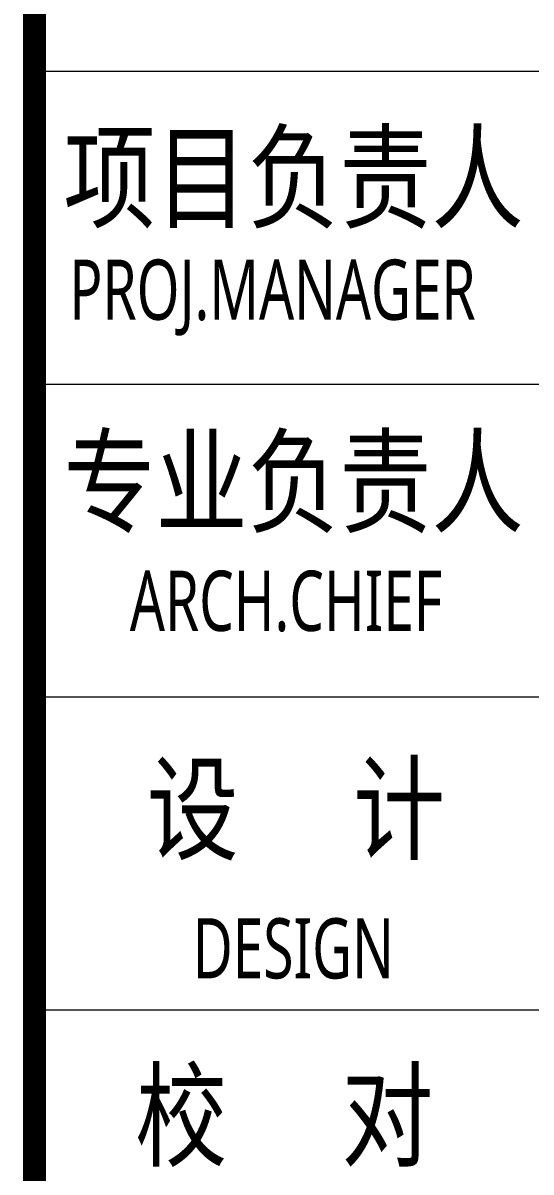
# Model space of a CAD drawing. Header units: inches. Extents: x -3272461 to -2504170, y 403793 to 1071042.
# Drawn here: x -2948588 to -2945426, y 505947 to 513106 of the extents above; entities that cross this region are included whole.
import ezdxf
from ezdxf.enums import TextEntityAlignment as Align

# ---------------------------------------------------------------- set-up
doc = ezdxf.new("R2010")
doc.units = ezdxf.units.IN
doc.header["$LTSCALE"] = 1000
doc.header["$MEASUREMENT"] = 0
doc.layers.get('0').update_dxf_attribs({"lineweight": 18})
doc.layers.add('0-TK', color=4, linetype='Continuous', lineweight=18)
doc.layers.add('PUB_TITLE', color=153, linetype='Continuous', lineweight=18)
doc.styles.add('-黑体', font='', dxfattribs={"width": 0.7})
doc.styles.get('-黑体').set_extended_font_data('微软雅黑')

msp = doc.modelspace()

# ---------------------------------------------------------------- linework, layer by layer
at = {"layer": '0-TK'}
msp.add_lwpolyline([(-2948516.4, 493630.6, 144, 144, 0), (-2948516.4, 553630.6, 144, 144, 0)], format="xyseb", dxfattribs=at)
at = {"layer": 'PUB_TITLE'}
for p, q in [((-2948516.4, 512806.8), (-2942202.2, 512806.8)), ((-2948516.4, 512806.8), (-2942202.2, 512806.8)), ((-2948516.4, 512806.8), (-2942202.2, 512806.8)), ((-2948516.4, 510856.8), (-2942202.2, 510856.8)), ((-2948516.4, 508906.8), (-2942202.2, 508906.8)), ((-2948516.4, 506956.8), (-2942202.2, 506956.8))]:
    msp.add_line(p, q, dxfattribs=at)

# ---------------------------------------------------------------- texts
at = {"style": '-黑体'}
for s, height, width, p in [('项目负责人', 525, 0.8, (-2948336.4, 512144.8)), ('PROJ.MANAGER', 375, 0.7, (-2948300.4, 511444.5)), ('专业负责人', 525, 0.8, (-2948336.4, 510248.1)), ('ARCH.CHIEF', 375, 0.7, (-2947923, 509505.9)), ('DESIGN', 375, 0.7, (-2947531.6, 507340.2))]:
    msp.add_text(s, height=height, dxfattribs=dict(at, width=width)).set_placement(p, align=Align.MIDDLE_LEFT)
at = {"char_height": 525, "attachment_point": 4, "style": '-黑体'}
for s, insert, width in [('{\\W0.8;设     计}', (-2947818.3, 508180.1), 2865.051), ('{\\W0.8;校     对}', (-2947890.3, 506269.5), 2876.32)]:
    msp.add_mtext(s, dxfattribs=dict(at, insert=insert, width=width))

doc.saveas('drawing.dxf')
